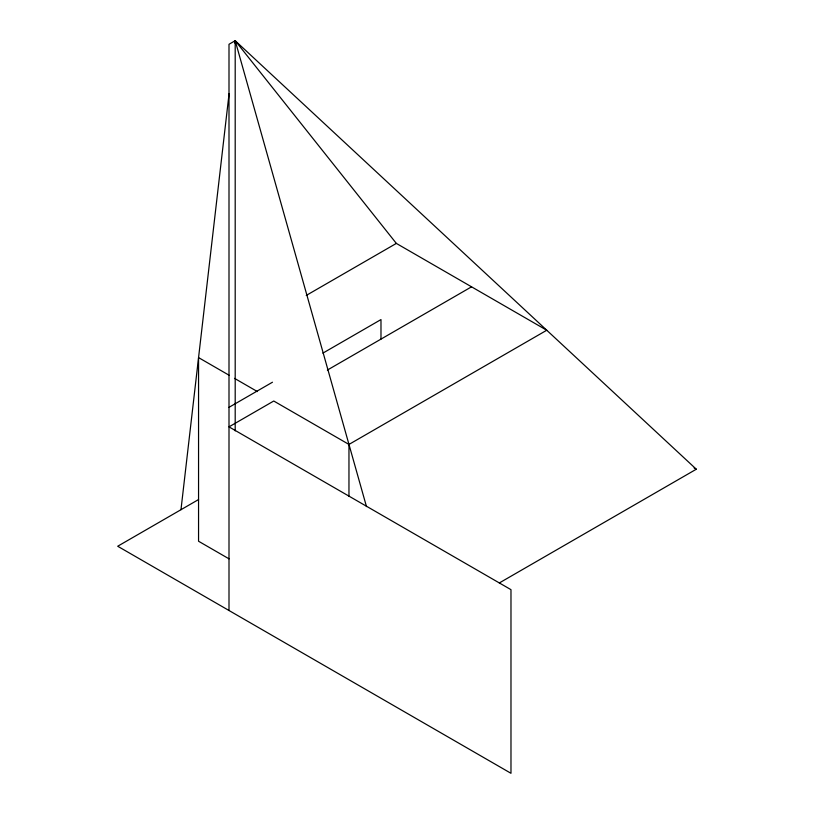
<?xml version="1.0" encoding="UTF-8"?>
<svg xmlns="http://www.w3.org/2000/svg" width="814" height="814" viewBox="0 0 814 814"><rect width="100%" height="100%" fill="white"/><g stroke="black" fill="none" stroke-linecap="round" stroke-linejoin="round"><path stroke-width="1.22" d="M180.973 509.717L229.07 93.732M234.91 43.223L235.195 40.7L696.306 469.22L499.318 582.956M306.247 295.431L396.347 243.406L546.754 330.24L348.962 444.434L273.758 401.017L228.999 426.862L510.978 589.662L510.978 773.3L117.694 546.245L198.575 499.542M228.999 407.326L272.466 382.224M322.893 353.123L380.983 319.576L380.983 339.112M327.37 370.065L471.55 286.823M694.118 467.958L696.306 469.22M229.07 375.223L198.555 357.6L198.555 541.239L229.07 558.862M234.524 378.368L257.407 391.585M396.347 243.406L235.195 40.7L228.999 44.282L228.999 610.5M366.483 506.593L235.195 40.7L235.195 430.881M348.962 444.434L348.962 496.367"/></g></svg>
